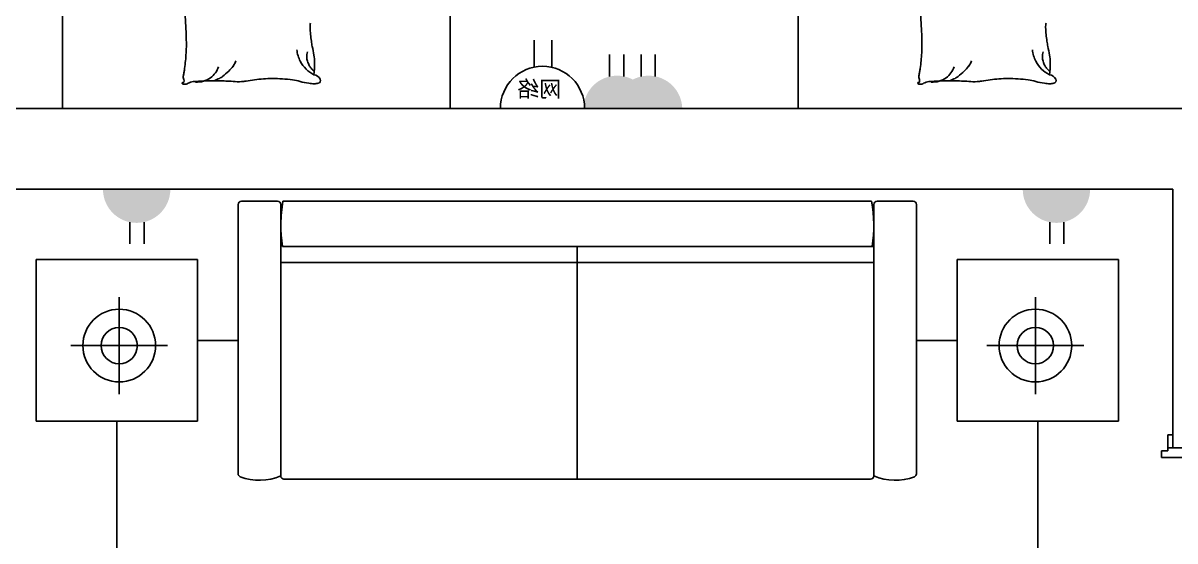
# Model space of a CAD drawing. Header units: millimetres. Extents: x -1705246 to 222838, y -3231245 to 126310.
# Drawn here: x 40583 to 44149, y -35448 to -33845 of the extents above; entities that cross this region are included whole.
import ezdxf

# ---------------------------------------------------------------- set-up
doc = ezdxf.new("R2010")
doc.units = ezdxf.units.MM
doc.linetypes.add('ACAD_ISO03W100', pattern=[30, 12, -18])
doc.layers.add('250', color=250, linetype='Continuous')
doc.styles.add('宋', font='')
doc.styles.get('宋').set_extended_font_data('NSimSun')

# ---------------------------------------------------------------- blocks, each defined once
blk = doc.blocks.new('TGB')
blk.add_hatch(color=5).paths.add_polyline_path([(125763.4, -21256.6), (126024.1, -21256.6, 1)])
at = {"color": 5}
for p, q in [((125864.8, -21129.4), (125864.8, -21044.8)), ((125919.6, -21128.8), (125919.6, -21044.8))]:
    blk.add_line(p, q, dxfattribs=at)
blk = doc.blocks.new('NTBT')
at = {"color": 5}
for p, q in [((127688.4, -20756.1), (127688.4, -20671.5)), ((127743.3, -20755.4), (127743.3, -20671.5)), ((127847.8, -20883.2), (127591, -20883.2))]:
    blk.add_line(p, q, dxfattribs=at)
blk.add_arc((127717.4, -20883.2), 130.4, 0, 180, dxfattribs=at)
at = {"color": 5, "insert": (127659.5, -20797.8), "char_height": 50, "width": 210.821, "attachment_point": 1, "style": '宋'}
blk.add_mtext('网络', dxfattribs=at)

msp = doc.modelspace()

# ---------------------------------------------------------------- hatches: boundary and pattern name
for points in [[(41038.6, -34359.6), (40830, -34359.6, 1)], [(43886.4, -34359.6), (43677.8, -34359.6, 1)]]:
    msp.add_hatch(color=5).paths.add_polyline_path(points)

# ---------------------------------------------------------------- linework, layer by layer
at = {"color": 5}
for p, q in [((40913.6, -34461.9), (40913.6, -34529)), ((40957.5, -34461.3), (40957.5, -34529)), ((43761.4, -34461.9), (43761.4, -34529)), ((43805.2, -34461.3), (43805.2, -34529))]:
    msp.add_line(p, q, dxfattribs=at)
at = {"layer": '250', "color": 251}
for p, q in [((40704.9, -32109.7), (40704.9, -34109.7)), ((41904.9, -34109.7), (41904.9, -32109.7)), ((42982.4, -32109.7), (42982.4, -34109.7)), ((44272.4, -34109.7), (40542.4, -34109.7)), ((40704.9, -34109.7), (41904.9, -34109.7)), ((42982.4, -34109.7), (44182.4, -34109.7)), ((40542.4, -34359.7), (44142.4, -34359.7)), ((44142.4, -34359.7), (44142.4, -35159.7)), ((41248.6, -35240.2), (41248.6, -34406.9)), ((41258.6, -34396.9), (41370.4, -34396.9)), ((41380.4, -35246.9), (41380.4, -34406.9)), ((41387.2, -34396.9), (43209.9, -34396.9)), ((43216.8, -35246.9), (43216.8, -34406.9)), ((43338.6, -34396.9), (43226.8, -34396.9)), ((43348.6, -35240.2), (43348.6, -34406.9)), ((43216.8, -34536.9), (41386, -34536.9)), ((42298.6, -34536.9), (42298.6, -35256.9)), ((41122.7, -34577.5), (40622.7, -34577.5)), ((40622.7, -34577.5), (40622.7, -35077.5)), ((41122.7, -35077.5), (41122.7, -34577.5)), ((43216.8, -34586.9), (41380.4, -34586.9)), ((43474.5, -34577.5), (43974.5, -34577.5)), ((43474.5, -35077.5), (43474.5, -34577.5)), ((43974.5, -34577.5), (43974.5, -35077.5)), ((40880.3, -34993.7), (40880.3, -34693.7)), ((43716.9, -34993.7), (43716.9, -34693.7)), ((40730.3, -34843.7), (41030.3, -34843.7)), ((41122.7, -34827.5), (41248.6, -34827.5)), ((43474.5, -34827.5), (43348.6, -34827.5)), ((43866.9, -34843.7), (43566.9, -34843.7)), ((40622.7, -35077.5), (41122.7, -35077.5)), ((40872.7, -35077.5), (40872.7, -35492.9)), ((43974.5, -35077.5), (43474.5, -35077.5)), ((43724.5, -35077.5), (43724.5, -35666)), ((44127.4, -35159.7), (44127.4, -35119.7)), ((44127.4, -35119.7), (44142.4, -35119.7)), ((44142.4, -35119.7), (44142.4, -35159.7)), ((44127.4, -35169.7), (44127.4, -35139.7)), ((44142.4, -35159.7), (44127.4, -35159.7)), ((44412.4, -35159.7), (44142.4, -35159.7)), ((44107.4, -35189.7), (44107.4, -35169.7)), ((44107.4, -35169.7), (44127.4, -35169.7)), ((44447.4, -35189.7), (44107.4, -35189.7)), ((43206.8, -35256.9), (41390.4, -35256.9))]:
    msp.add_line(p, q, dxfattribs=at)
at = {"layer": '250', "color": 251, "extrusion": (0, 0, -1)}
for p, q in [((41249.4, -34402.9), (41248.6, -34406.9)), ((41248.6, -34406.9), (41248.6, -34827.5)), ((41251.5, -34399.8), (41249.4, -34402.9)), ((41255, -34397.5), (41251.5, -34399.8)), ((41258.6, -34396.9), (41255, -34397.5)), ((41370.4, -34396.9), (41258.6, -34396.9)), ((41374.4, -34397.7), (41370.4, -34396.9)), ((41377.5, -34399.8), (41374.4, -34397.7)), ((41379.7, -34403.1), (41377.5, -34399.8)), ((41380.4, -34406.9), (41379.7, -34403.1)), ((41380.4, -34464.5), (41380.4, -34406.9)), ((41384.2, -34415.4), (41383.5, -34420.8)), ((41385.6, -34406.1), (41384.2, -34415.4)), ((41387.2, -34396.9), (41385.6, -34406.1)), ((43209.9, -34396.9), (41387.2, -34396.9)), ((43212.5, -34412.4), (43209.9, -34396.9)), ((43213.4, -34419.1), (43212.5, -34412.4)), ((43217.7, -34402.7), (43216.8, -34406.9)), ((43216.8, -34406.9), (43216.8, -34455.3)), ((43219.7, -34399.8), (43217.7, -34402.7)), ((43222.8, -34397.7), (43219.7, -34399.8)), ((43226.8, -34396.9), (43222.8, -34397.7)), ((43338.6, -34396.9), (43226.8, -34396.9)), ((43342.2, -34397.6), (43338.6, -34396.9)), ((43345.7, -34399.8), (43342.2, -34397.6)), ((43347.8, -34402.9), (43345.7, -34399.8)), ((43348.6, -34406.9), (43347.8, -34402.9)), ((43348.6, -34827.5), (43348.6, -34406.9)), ((41381.4, -34442.8), (41380.4, -34464.5)), ((41381.9, -34436.8), (41381.4, -34442.8)), ((41382.4, -34431), (41381.9, -34436.8)), ((41383, -34424.9), (41382.4, -34431)), ((41383.5, -34420.8), (41383, -34424.9)), ((43214.3, -34426.3), (43213.4, -34419.1)), ((43214.9, -34432.5), (43214.3, -34426.3)), ((43215.8, -34443.3), (43214.9, -34432.5)), ((43216.8, -34455.3), (43215.8, -34443.3)), ((41122.7, -34577.5), (40622.7, -34577.5)), ((40622.7, -34577.5), (40622.7, -35077.5)), ((41122.7, -34827.5), (41122.7, -34577.5)), ((43974.5, -34577.5), (43474.5, -34577.5)), ((43474.5, -34577.5), (43474.5, -34827.5)), ((43974.5, -35077.5), (43974.5, -34577.5)), ((41248.6, -34827.5), (41122.7, -34827.5)), ((43474.5, -34827.5), (43348.6, -34827.5)), ((40622.7, -35077.5), (40872.7, -35077.5)), ((40872.7, -35077.5), (40872.7, -35492.9)), ((43724.5, -35666), (43724.5, -35077.5)), ((43724.5, -35077.5), (43974.5, -35077.5))]:
    msp.add_line(p, q, dxfattribs=at)
at = {"layer": '250', "color": 251}
for centre, radius in [((40880.3, -34843.7), 112.5), ((43716.9, -34843.7), 112.5), ((40880.3, -34843.7), 56.2), ((43716.9, -34843.7), 56.2)]:
    msp.add_circle(centre, radius, dxfattribs=at)
for centre, radius, start, end in [((31555.8, -34381.6), 9544.9, 3.05496, 3.50486), ((33833.3, -34381.6), 9544.9, 3.05496, 3.50486), ((41518.5, -33856.9), 47.4, 165.9548, 182.6649), ((43796, -33856.9), 47.4, 165.9548, 182.6649), ((40132.8, -33923.9), 955.7, 1.6331, 3.055), ((41931.8, -33837.7), 461.1, 182.6649, 188.0051), ((42410.3, -33923.9), 955.7, 1.6331, 3.055), ((44209.3, -33837.7), 461.1, 182.6649, 188.0051), ((40613.2, -33910.2), 475.1, 356.6313, 1.6331), ((41695, -33871), 222, 188.0051, 192.1984), ((40874.5, -34048.4), 617.4, 9.6844, 12.1984), ((42890.7, -33910.2), 475.1, 356.6313, 1.6331), ((43972.5, -33871), 222, 188.0051, 192.1984), ((43152, -34048.4), 617.4, 9.6844, 12.1984), ((40449.4, -33900.5), 639.1, 352.3191, 356.6313), ((41527.9, -33918.6), 98, 185.6311, 196.515), ((41527.9, -33918.6), 98, 196.515, 207.3988), ((41525.3, -33951), 64.1, 165.3149, 180), ((41500.5, -33951), 39.3, 180, 198.7799), ((41342.4, -33968.5), 142.8, 0, 9.6844), ((42726.9, -33900.5), 639.1, 352.3191, 356.6313), ((43805.4, -33918.6), 98, 185.6311, 196.515), ((43805.4, -33918.6), 98, 196.515, 207.3988), ((43802.8, -33951), 64.1, 165.3149, 180), ((43778, -33951), 39.3, 180, 198.7799), ((43619.9, -33968.5), 142.8, 0, 9.6844), ((40945.3, -33967.4), 138.8, 347.8905, 352.3191), ((41122.1, -33958.8), 69.4, 323.8234, 341.5603), ((41110.3, -33880.1), 157.6, 313.8115, 320.9651), ((41205.9, -33957.7), 34.5, 320.9651, 331.6832), ((41112.9, -33907.6), 140.1, 331.6832, 336.9972), ((41527.9, -33918.6), 98, 207.3988, 225.0976), ((41527.9, -33918.6), 98, 225.0976, 242.7964), ((41599.5, -33917.3), 143.9, 198.7799, 201.8149), ((41564.1, -33931.5), 105.8, 201.8149, 205.3551), ((41501.8, -33961), 36.8, 205.3551, 221.4429), ((41521.4, -33943.8), 62.9, 221.4429, 233.7359), ((41140.9, -33968.5), 344.3, 353.7676, 0), ((43222.8, -33967.4), 138.8, 347.8905, 352.3191), ((43399.6, -33958.8), 69.4, 323.8234, 341.5603), ((43387.8, -33880.1), 157.6, 313.8115, 320.9651), ((43483.4, -33957.7), 34.5, 320.9651, 331.6832), ((43390.4, -33907.6), 140.1, 331.6832, 336.9972), ((43805.4, -33918.6), 98, 207.3988, 225.0976), ((43805.4, -33918.6), 98, 225.0976, 242.7964), ((43877, -33917.3), 143.9, 198.7799, 201.8149), ((43841.6, -33931.5), 105.8, 201.8149, 205.3551), ((43779.3, -33961), 36.8, 205.3551, 221.4429), ((43798.9, -33943.8), 62.9, 221.4429, 233.7359), ((43418.4, -33968.5), 344.3, 353.7676, 0), ((41101.6, -34011.6), 23, 171.8665, 201.421), ((41249.4, -34032.7), 172.2, 167.8905, 171.8665), ((41070.1, -34023.9), 10.9, 338.0096, 21.421), ((41161.8, -34598.8), 574.6, 91.9079, 95.2592), ((41122.1, -33958.8), 69.4, 285.9352, 306.0864), ((41177.5, -35070), 1046, 89.4243, 91.9079), ((41122.1, -33958.8), 69.4, 306.0864, 323.8234), ((41116.1, -33870.9), 163.8, 290.8603, 297.2396), ((41181.9, -34635.3), 611.2, 85.1982, 89.4243), ((41166.5, -33968.8), 53.7, 297.2396, 308.3886), ((41029.6, -33796), 274.2, 308.3886, 313.8115), ((41338.7, -34389.8), 370.5, 96.0867, 100.1899), ((41354.2, -34381.7), 364.5, 90.0031, 98.643), ((41354.2, -34495.1), 477.9, 82.4531, 90), ((41394.6, -34189.5), 169.6, 74.256, 82.4531), ((41481.2, -34029.5), 23.9, 26.5805, 85.5998), ((41494.4, -34022.9), 9.19, 281.2724, 26.5805), ((43379.1, -34011.6), 23, 171.8665, 201.421), ((43526.9, -34032.7), 172.2, 167.8905, 171.8665), ((43347.6, -34023.9), 10.9, 338.0096, 21.421), ((43439.3, -34598.8), 574.6, 91.9079, 95.2592), ((43399.6, -33958.8), 69.4, 285.9352, 306.0864), ((43455, -35070), 1046, 89.4243, 91.9079), ((43399.6, -33958.8), 69.4, 306.0864, 323.8234), ((43393.6, -33870.9), 163.8, 290.8603, 297.2396), ((43459.4, -34635.3), 611.2, 85.1982, 89.4243), ((43444, -33968.8), 53.7, 297.2396, 308.3886), ((43307.1, -33796), 274.2, 308.3886, 313.8115), ((43616.2, -34389.8), 370.5, 96.0867, 100.1899), ((43631.7, -34381.7), 364.5, 90.0031, 98.643), ((43631.7, -34495.1), 477.9, 82.4531, 90), ((43672.2, -34189.5), 169.6, 74.256, 82.4531), ((43758.7, -34029.5), 23.9, 26.5805, 85.5998), ((43771.9, -34022.9), 9.19, 281.2724, 26.5805), ((41076.5, -34031.4), 1.62, 78.1069, 199.564), ((41077.2, -34031.1), 2.39, 199.564, 248.2117), ((41082.9, -34017.1), 17.6, 248.2117, 265.6975), ((41077.4, -34026.9), 2.99, 258.1069, 338.0096), ((41083.1, -34014.4), 20.2, 265.6975, 300.6513), ((41112.6, -34064.3), 37.7, 95.2592, 120.6513), ((41122.1, -33958.8), 69.4, 265.7841, 285.9352), ((41250, -33824.1), 202.8, 265.1982, 272.5386), ((41254.3, -33920.1), 106.7, 272.5386, 280.1899), ((41498.5, -33820.9), 213.3, 254.256, 261.5628), ((41483.8, -33920.4), 112.8, 261.5628, 270), ((41483.8, -33969.9), 63.3, 270, 281.2724), ((43354, -34031.4), 1.62, 78.1069, 199.564), ((43354.7, -34031.1), 2.39, 199.564, 248.2117), ((43360.4, -34017.1), 17.6, 248.2117, 265.6975), ((43354.9, -34026.9), 2.99, 258.1069, 338.0096), ((43360.6, -34014.4), 20.2, 265.6975, 300.6513), ((43390.1, -34064.3), 37.7, 95.2592, 120.6513), ((43399.6, -33958.8), 69.4, 265.7841, 285.9352), ((43527.5, -33824.1), 202.8, 265.1982, 272.5386), ((43531.8, -33920.1), 106.7, 272.5386, 280.1899), ((43776, -33820.9), 213.3, 254.256, 261.5628), ((43761.3, -33920.4), 112.8, 261.5628, 270), ((43761.3, -33969.9), 63.3, 270, 281.2724), ((41258.6, -34406.9), 10, 90, 180), ((41370.4, -34406.9), 10, 0, 90), ((41783, -34470.4), 402.5, 169.4694, 189.5003), ((42814.2, -34470.4), 402.5, 350.4997, 10.5306), ((43226.8, -34406.9), 10, 90, 180), ((43338.6, -34406.9), 10, 0, 90), ((41258.6, -35240.2), 10, 180, 248.7434), ((41314.5, -35096.4), 164.2, 248.7434, 293.6632), ((41390.4, -35246.9), 10, 180, 270), ((43206.8, -35246.9), 10, 270, 0), ((43282.7, -35096.4), 164.2, 246.3368, 291.2566), ((43338.6, -35240.2), 10, 291.2566, 0)]:
    msp.add_arc(centre, radius, start, end, dxfattribs=at)

# ---------------------------------------------------------------- block references
at = {"color": 5, "linetype": 'ACAD_ISO03W100', "xscale": -1}
msp.add_blockref('NTBT', (169908.3, -13226.5), dxfattribs=at)
at = {"color": 5, "linetype": 'ACAD_ISO03W100', "xscale": 0.8000000000465661, "yscale": 0.8000000000465661, "zscale": 0.8}
for p in [(-58293.2, -17107.3), (-58195.6, -17107.3)]:
    msp.add_blockref('TGB', p, dxfattribs=at)

doc.saveas('drawing.dxf')
